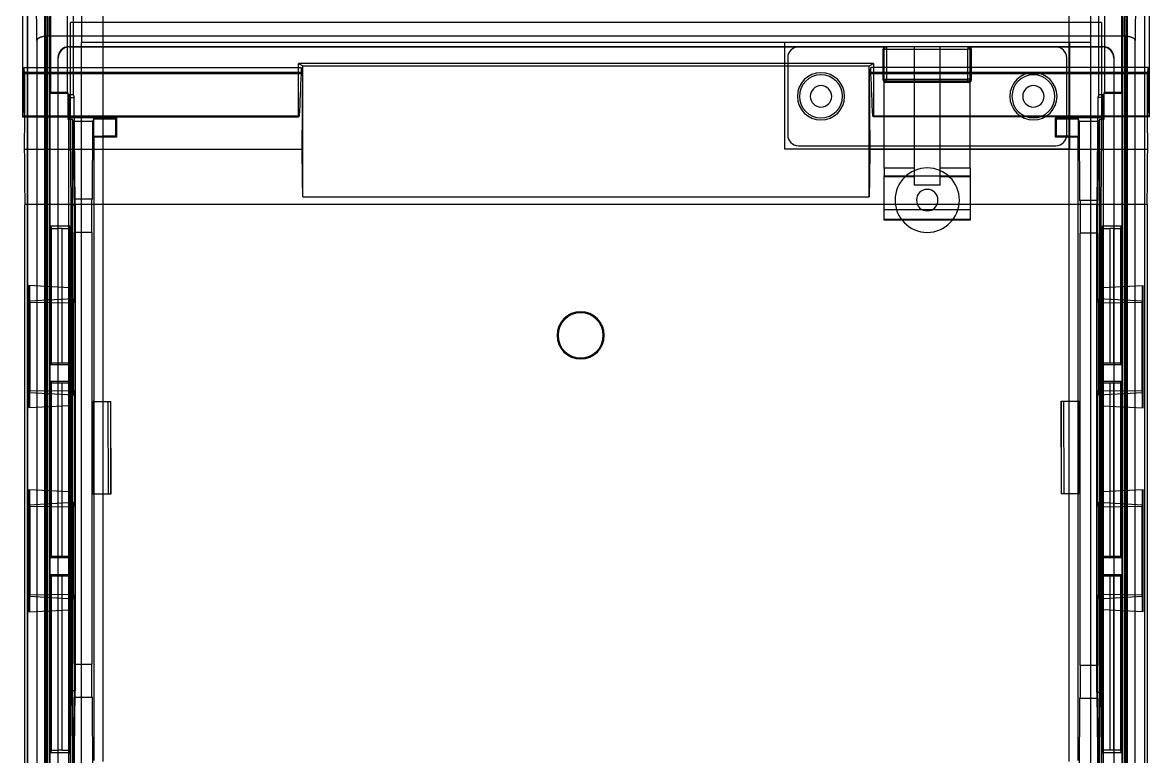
# Model space of a CAD drawing. Header units: millimetres. Extents: x -222.2 to -169.7, y -144 to -51.8.
# Drawn here: x -222.2 to -169.7, y -111.2 to -77 of the extents above; entities that cross this region are included whole.
import ezdxf

# ---------------------------------------------------------------- set-up
doc = ezdxf.new("R2010")
doc.units = ezdxf.units.MM
doc.layers.add('MAIN-1', color=7, linetype='Continuous')
doc.layers.add('MAIN-2', color=7, linetype='Continuous')

msp = doc.modelspace()

# ---------------------------------------------------------------- linework, layer by layer
at = {"layer": 'MAIN-1'}
for p, q in [((-222.167, -52.322), (-222.167, -81.396)), ((-169.652, -81.395), (-169.652, -52.322)), ((-209.309, -81.396), (-209.309, -78.918)), ((-182.51, -78.918), (-209.309, -78.918)), ((-209.309, -78.918), (-209.109, -79.018)), ((-209.176, -79.131), (-209.187, -79.098)), ((-209.187, -79.098), (-209.187, -79.139)), ((-209.187, -79.139), (-209.187, -79.18)), ((-209.187, -79.18), (-209.187, -79.22)), ((-209.187, -79.22), (-209.187, -79.261)), ((-209.187, -79.261), (-209.187, -79.301)), ((-209.166, -79.165), (-209.176, -79.131)), ((-209.155, -79.199), (-209.166, -79.165)), ((-209.144, -79.232), (-209.155, -79.199)), ((-209.133, -79.266), (-209.144, -79.232)), ((-209.122, -79.3), (-209.133, -79.266)), ((-209.109, -85.125), (-209.109, -79.018)), ((-209.109, -79.018), (-182.709, -79.018)), ((-182.709, -79.018), (-182.51, -78.918)), ((-182.709, -85.125), (-182.709, -79.018)), ((-182.685, -79.266), (-182.696, -79.3)), ((-182.674, -79.233), (-182.685, -79.266)), ((-182.664, -79.199), (-182.674, -79.233)), ((-182.653, -79.165), (-182.664, -79.199)), ((-182.642, -79.132), (-182.653, -79.165)), ((-182.631, -79.098), (-182.642, -79.132)), ((-182.631, -79.136), (-182.631, -79.098)), ((-182.631, -79.175), (-182.631, -79.136)), ((-182.631, -79.216), (-182.631, -79.175)), ((-182.631, -79.258), (-182.631, -79.216)), ((-182.631, -79.299), (-182.631, -79.258)), ((-182.51, -78.918), (-182.51, -81.396)), ((-209.187, -79.301), (-209.187, -79.341)), ((-209.111, -79.334), (-209.187, -79.334)), ((-209.187, -79.341), (-209.187, -79.382)), ((-209.141, -82.911), (-209.111, -79.334)), ((-209.111, -79.334), (-209.122, -79.3)), ((-182.696, -79.3), (-182.707, -79.334)), ((-182.707, -79.334), (-182.677, -82.911)), ((-182.631, -79.334), (-182.707, -79.334)), ((-182.631, -79.341), (-182.631, -79.299)), ((-182.631, -79.382), (-182.631, -79.341)), ((-222.167, -81.396), (-209.309, -81.396)), ((-222.077, -81.396), (-222.084, -82.911)), ((-209.293, -81.396), (-209.309, -81.396)), ((-209.271, -81.36), (-209.293, -81.396)), ((-182.525, -81.396), (-182.547, -81.36)), ((-182.51, -81.396), (-182.525, -81.396)), ((-169.652, -81.396), (-182.51, -81.396)), ((-169.735, -82.911), (-169.742, -81.395)), ((-222.084, -82.911), (-222.081, -83.28)), ((-222.084, -82.911), (-209.141, -82.911)), ((-182.677, -82.911), (-169.735, -82.911)), ((-169.738, -83.28), (-169.735, -82.911)), ((-222.081, -83.28), (-222.078, -83.648)), ((-169.741, -83.648), (-169.738, -83.28)), ((-222.078, -83.648), (-222.076, -84.016)), ((-222.076, -84.016), (-222.073, -84.385)), ((-169.746, -84.384), (-169.743, -84.016)), ((-169.743, -84.016), (-169.741, -83.648)), ((-222.073, -84.385), (-222.07, -84.753)), ((-169.748, -84.753), (-169.746, -84.384)), ((-222.07, -84.753), (-222.068, -85.121)), ((-169.751, -85.121), (-169.748, -84.753)), ((-222.068, -85.121), (-222.065, -85.489)), ((-169.754, -85.489), (-222.065, -85.489)), ((-222.065, -114.516), (-222.065, -85.491)), ((-209.109, -85.125), (-182.709, -85.125)), ((-169.754, -85.489), (-169.751, -85.121)), ((-169.754, -85.489), (-169.754, -114.516)), ((-220.865, -86.488), (-220.865, -92.93)), ((-219.965, -86.488), (-220.865, -86.488)), ((-220.865, -86.488), (-220.814, -86.59)), ((-220.814, -92.879), (-220.814, -86.59)), ((-220.316, -86.6), (-220.515, -86.6)), ((-220.515, -86.6), (-220.515, -92.874)), ((-220.316, -92.874), (-220.316, -86.6)), ((-219.965, -86.488), (-220.016, -86.59)), ((-220.016, -86.59), (-220.016, -92.879)), ((-219.965, -92.93), (-219.965, -86.488)), ((-171.855, -86.488), (-171.855, -92.93)), ((-170.955, -86.488), (-171.855, -86.488)), ((-171.804, -86.59), (-171.855, -86.488)), ((-171.804, -92.879), (-171.804, -86.59)), ((-171.306, -86.6), (-171.504, -86.6)), ((-171.504, -86.6), (-171.504, -92.874)), ((-171.306, -92.874), (-171.306, -86.6)), ((-171.006, -86.59), (-170.955, -86.488)), ((-171.006, -86.59), (-171.006, -92.879)), ((-170.955, -92.93), (-170.955, -86.488)), ((-220.814, -92.879), (-220.865, -92.93)), ((-220.865, -92.93), (-219.965, -92.93)), ((-220.316, -92.874), (-220.515, -92.874)), ((-219.965, -92.93), (-220.016, -92.879)), ((-171.804, -92.879), (-171.855, -92.93)), ((-171.855, -92.93), (-170.955, -92.93)), ((-171.306, -92.874), (-171.504, -92.874)), ((-170.955, -92.93), (-171.006, -92.879)), ((-220.865, -93.73), (-220.865, -101.93)), ((-219.965, -93.73), (-220.865, -93.73)), ((-220.865, -93.73), (-220.814, -93.781)), ((-220.814, -101.879), (-220.814, -93.781)), ((-220.515, -93.786), (-220.316, -93.786)), ((-220.515, -93.786), (-220.515, -101.874)), ((-220.316, -101.874), (-220.316, -93.786)), ((-220.016, -93.781), (-219.965, -93.73)), ((-220.016, -93.781), (-220.016, -101.879)), ((-219.965, -101.93), (-219.965, -93.73)), ((-171.855, -93.73), (-171.855, -101.93)), ((-170.955, -93.73), (-171.855, -93.73)), ((-171.804, -93.781), (-171.855, -93.73)), ((-171.804, -101.879), (-171.804, -93.781)), ((-171.504, -93.786), (-171.306, -93.786)), ((-171.504, -93.786), (-171.504, -101.874)), ((-171.306, -101.874), (-171.306, -93.786)), ((-170.955, -93.73), (-171.006, -93.781)), ((-171.006, -93.781), (-171.006, -101.879)), ((-170.955, -101.93), (-170.955, -93.73)), ((-220.814, -101.879), (-220.865, -101.93)), ((-220.316, -101.874), (-220.515, -101.874)), ((-219.965, -101.93), (-220.016, -101.879)), ((-171.855, -101.93), (-171.804, -101.879)), ((-171.306, -101.874), (-171.504, -101.874)), ((-171.006, -101.879), (-170.955, -101.93)), ((-220.865, -101.93), (-219.965, -101.93)), ((-171.855, -101.93), (-170.955, -101.93)), ((-220.865, -102.73), (-220.865, -111.016)), ((-219.965, -102.73), (-220.865, -102.73)), ((-220.865, -102.73), (-220.814, -102.781)), ((-220.814, -110.914), (-220.814, -102.781)), ((-220.515, -102.786), (-220.316, -102.786)), ((-220.515, -102.786), (-220.515, -110.904)), ((-220.316, -110.904), (-220.316, -102.786)), ((-220.016, -102.781), (-219.965, -102.73)), ((-220.016, -102.781), (-220.016, -110.914)), ((-219.965, -111.016), (-219.965, -102.73)), ((-170.955, -102.73), (-171.855, -102.73)), ((-171.855, -102.73), (-171.855, -111.016)), ((-171.804, -102.781), (-171.855, -102.73)), ((-171.804, -110.914), (-171.804, -102.781)), ((-171.504, -102.786), (-171.306, -102.786)), ((-171.504, -102.786), (-171.504, -110.904)), ((-171.306, -110.904), (-171.306, -102.786)), ((-170.955, -102.73), (-171.006, -102.781)), ((-171.006, -102.781), (-171.006, -110.914)), ((-170.955, -111.016), (-170.955, -102.73)), ((-220.814, -110.914), (-220.865, -111.016)), ((-220.865, -111.016), (-219.965, -111.016)), ((-220.814, -110.914), (-220.813, -110.913)), ((-220.813, -110.913), (-220.811, -110.913)), ((-220.811, -110.913), (-220.807, -110.912)), ((-220.807, -110.912), (-220.802, -110.911)), ((-220.802, -110.911), (-220.795, -110.911)), ((-220.795, -110.911), (-220.788, -110.91)), ((-220.788, -110.91), (-220.779, -110.909)), ((-220.779, -110.909), (-220.769, -110.909)), ((-220.769, -110.909), (-220.758, -110.908)), ((-220.758, -110.908), (-220.745, -110.908)), ((-220.745, -110.908), (-220.732, -110.907)), ((-220.732, -110.907), (-220.718, -110.907)), ((-220.718, -110.907), (-220.702, -110.906)), ((-220.702, -110.906), (-220.686, -110.906)), ((-220.686, -110.906), (-220.669, -110.905)), ((-220.669, -110.905), (-220.652, -110.905)), ((-220.652, -110.905), (-220.634, -110.905)), ((-220.634, -110.905), (-220.615, -110.904)), ((-220.615, -110.904), (-220.596, -110.904)), ((-220.596, -110.904), (-220.576, -110.904)), ((-220.576, -110.904), (-220.556, -110.904)), ((-220.556, -110.904), (-220.536, -110.904)), ((-220.536, -110.904), (-220.515, -110.904)), ((-220.316, -110.904), (-220.515, -110.904)), ((-220.316, -110.904), (-220.295, -110.904)), ((-220.295, -110.904), (-220.274, -110.904)), ((-220.274, -110.904), (-220.254, -110.904)), ((-220.254, -110.904), (-220.234, -110.904)), ((-220.234, -110.904), (-220.215, -110.904)), ((-220.215, -110.904), (-220.197, -110.905)), ((-220.197, -110.905), (-220.179, -110.905)), ((-220.179, -110.905), (-220.161, -110.905)), ((-220.161, -110.905), (-220.144, -110.906)), ((-220.144, -110.906), (-220.128, -110.906)), ((-220.128, -110.906), (-220.113, -110.907)), ((-220.113, -110.907), (-220.099, -110.907)), ((-220.099, -110.907), (-220.085, -110.908)), ((-220.085, -110.908), (-220.073, -110.908)), ((-220.073, -110.908), (-220.062, -110.909)), ((-220.062, -110.909), (-220.052, -110.909)), ((-220.052, -110.909), (-220.043, -110.91)), ((-220.043, -110.91), (-220.035, -110.911)), ((-220.035, -110.911), (-220.028, -110.911)), ((-220.028, -110.911), (-220.023, -110.912)), ((-220.023, -110.912), (-220.019, -110.913)), ((-220.019, -110.913), (-220.017, -110.913)), ((-220.017, -110.913), (-220.016, -110.914)), ((-219.965, -111.016), (-220.016, -110.914)), ((-171.804, -110.914), (-171.855, -111.016)), ((-171.855, -111.016), (-170.955, -111.016)), ((-171.802, -110.913), (-171.804, -110.914)), ((-171.804, -110.914), (-171.804, -110.914)), ((-171.8, -110.912), (-171.802, -110.913)), ((-171.797, -110.912), (-171.8, -110.912)), ((-171.794, -110.911), (-171.797, -110.912)), ((-171.789, -110.911), (-171.794, -110.911)), ((-171.784, -110.91), (-171.789, -110.911)), ((-171.778, -110.91), (-171.784, -110.91)), ((-171.772, -110.91), (-171.778, -110.91)), ((-171.765, -110.909), (-171.772, -110.91)), ((-171.757, -110.909), (-171.765, -110.909)), ((-171.749, -110.908), (-171.757, -110.909)), ((-171.74, -110.908), (-171.749, -110.908)), ((-171.73, -110.907), (-171.74, -110.908)), ((-171.72, -110.907), (-171.73, -110.907)), ((-171.709, -110.907), (-171.72, -110.907)), ((-171.698, -110.906), (-171.709, -110.907)), ((-171.686, -110.906), (-171.698, -110.906)), ((-171.674, -110.906), (-171.686, -110.906)), ((-171.661, -110.905), (-171.674, -110.906)), ((-171.648, -110.905), (-171.661, -110.905)), ((-171.635, -110.905), (-171.648, -110.905)), ((-171.621, -110.905), (-171.635, -110.905)), ((-171.607, -110.904), (-171.621, -110.905)), ((-171.593, -110.904), (-171.607, -110.904)), ((-171.579, -110.904), (-171.593, -110.904)), ((-171.565, -110.904), (-171.579, -110.904)), ((-171.55, -110.904), (-171.565, -110.904)), ((-171.535, -110.904), (-171.55, -110.904)), ((-171.52, -110.904), (-171.535, -110.904)), ((-171.504, -110.904), (-171.52, -110.904)), ((-171.306, -110.904), (-171.504, -110.904)), ((-171.29, -110.904), (-171.306, -110.904)), ((-171.275, -110.904), (-171.29, -110.904)), ((-171.26, -110.904), (-171.275, -110.904)), ((-171.245, -110.904), (-171.26, -110.904)), ((-171.231, -110.904), (-171.245, -110.904)), ((-171.216, -110.904), (-171.231, -110.904)), ((-171.202, -110.904), (-171.216, -110.904)), ((-171.189, -110.905), (-171.202, -110.904)), ((-171.175, -110.905), (-171.189, -110.905)), ((-171.162, -110.905), (-171.175, -110.905)), ((-171.149, -110.905), (-171.162, -110.905)), ((-171.136, -110.906), (-171.149, -110.905)), ((-171.124, -110.906), (-171.136, -110.906)), ((-171.112, -110.906), (-171.124, -110.906)), ((-171.101, -110.907), (-171.112, -110.906)), ((-171.09, -110.907), (-171.101, -110.907)), ((-171.08, -110.907), (-171.09, -110.907)), ((-171.07, -110.908), (-171.08, -110.907)), ((-171.061, -110.908), (-171.07, -110.908)), ((-171.053, -110.909), (-171.061, -110.908)), ((-171.045, -110.909), (-171.053, -110.909)), ((-171.038, -110.91), (-171.045, -110.909)), ((-171.031, -110.91), (-171.038, -110.91)), ((-171.026, -110.91), (-171.031, -110.91)), ((-171.021, -110.911), (-171.026, -110.91)), ((-171.016, -110.911), (-171.021, -110.911)), ((-171.013, -110.912), (-171.016, -110.911)), ((-171.01, -110.912), (-171.013, -110.912)), ((-171.008, -110.913), (-171.01, -110.912)), ((-171.006, -110.914), (-171.008, -110.913)), ((-170.955, -111.016), (-171.006, -110.914)), ((-171.006, -110.914), (-171.006, -110.914))]:
    msp.add_line(p, q, dxfattribs=at)
for centre, major_axis, ratio, start_param, end_param in [((-55.384, -2465.947), (0, -3782.644), 0.052408, -2.253541, -2.252867), ((-336.434, -2465.947), (0, -3782.644), 0.052408, 2.252867, 2.253541), ((-613.658, -2191.365), (0, -8001.434), 0.052408, 1.837168, 1.837455), ((221.839, -2191.365), (0, -8001.434), 0.052408, -1.837455, -1.837168), ((-220.515, -86.59), (0.3, 0), 0.034911, -3.124137, -1.570796), ((-220.316, -86.59), (-0.3, 0), 0.034911, 1.570796, 3.124139), ((-171.504, -86.59), (0.3, 0), 0.034911, -3.124139, -1.570796), ((-171.306, -86.59), (-0.3, 0), 0.034911, 1.570796, 3.124137), ((-220.515, -92.879), (-0.3, 0), 0.017465, -1.570796, -0.017454), ((-220.316, -92.879), (0.3, 0), 0.017465, 0.017453, 1.570802), ((-171.504, -92.879), (-0.3, 0), 0.017465, -1.570796, -0.017453), ((-171.306, -92.879), (0.3, 0), 0.017465, 0.017454, 1.570802), ((-220.515, -93.781), (-0.3, 0), 0.017445, 0.017453, 1.570791), ((-220.316, -93.781), (0.3, 0), 0.017445, -1.570796, -0.017453), ((-171.504, -93.781), (0.3, 0), 0.017445, -3.124139, -1.570801), ((-171.306, -93.781), (-0.3, 0), 0.017445, 1.570796, 3.124139), ((-220.515, -101.879), (-0.3, 0), 0.017465, -1.570796, -0.017453), ((-220.316, -101.879), (0.3, 0), 0.017465, 0.017453, 1.570802), ((-171.504, -101.879), (0.3, 0), 0.017465, 1.570796, 3.124139), ((-171.306, -101.879), (-0.3, 0), 0.017465, -3.124139, -1.570791), ((-220.515, -102.781), (-0.3, 0), 0.017445, 0.017453, 1.570791), ((-220.316, -102.781), (0.3, 0), 0.017445, -1.570796, -0.017453), ((-171.504, -102.781), (0.3, 0), 0.017445, -3.124139, -1.570802), ((-171.306, -102.781), (-0.3, 0), 0.017445, 1.570796, 3.124139)]:
    msp.add_ellipse(centre, major_axis=major_axis, ratio=ratio, start_param=start_param, end_param=end_param, dxfattribs=at)
at = {"layer": 'MAIN-2'}
for p, q in [((-221.947, -52.542), (-221.947, -141.118)), ((-221.931, -52.55), (-221.931, -141.109)), ((-169.888, -52.551), (-169.888, -141.11)), ((-169.872, -141.118), (-169.872, -52.542)), ((-221.134, -128.059), (-221.134, -53.505)), ((-221.076, -53.563), (-221.076, -127.839)), ((-220.926, -53.563), (-220.926, -140.097)), ((-170.893, -140.097), (-170.893, -53.563)), ((-170.743, -140.097), (-170.743, -53.563)), ((-170.685, -53.505), (-170.685, -140.155)), ((-220.861, -53.628), (-220.861, -80.246)), ((-220.082, -53.908), (-220.082, -80.246)), ((-171.737, -80.246), (-171.737, -53.908)), ((-170.958, -53.628), (-170.958, -80.246)), ((-219.811, -54.208), (-219.811, -80.356)), ((-172.008, -80.356), (-172.008, -54.208)), ((-218.409, -81.495), (-218.409, -60.059)), ((-173.409, -60.059), (-173.409, -81.495)), ((-221.502, -77.846), (-221.526, -75.032)), ((-221.026, -74.685), (-221.001, -77.644)), ((-170.818, -77.644), (-170.793, -74.685)), ((-170.293, -75.032), (-170.317, -77.846)), ((-219.427, -76.628), (-219.416, -77.932)), ((-172.392, -76.628), (-172.403, -77.932)), ((-219.93, -81.448), (-219.93, -77.007)), ((-171.889, -77.007), (-219.93, -77.007)), ((-171.889, -77.006), (-171.889, -81.448)), ((-221.385, -77.718), (-221.399, -77.725)), ((-221.371, -77.711), (-221.385, -77.718)), ((-221.355, -77.705), (-221.371, -77.711)), ((-221.34, -77.698), (-221.355, -77.705)), ((-221.323, -77.693), (-221.34, -77.698)), ((-221.306, -77.687), (-221.323, -77.693)), ((-221.288, -77.682), (-221.306, -77.687)), ((-221.27, -77.677), (-221.288, -77.682)), ((-221.252, -77.672), (-221.27, -77.677)), ((-221.232, -77.668), (-221.252, -77.672)), ((-221.213, -77.664), (-221.232, -77.668)), ((-221.193, -77.66), (-221.213, -77.664)), ((-221.173, -77.657), (-221.193, -77.66)), ((-221.152, -77.654), (-221.173, -77.657)), ((-221.131, -77.652), (-221.152, -77.654)), ((-221.11, -77.649), (-221.131, -77.652)), ((-221.088, -77.648), (-221.11, -77.649)), ((-221.067, -77.646), (-221.088, -77.648)), ((-221.045, -77.645), (-221.067, -77.646)), ((-221.023, -77.645), (-221.045, -77.645)), ((-221.001, -77.644), (-221.023, -77.645)), ((-221.001, -116.016), (-221.001, -77.644)), ((-170.818, -77.644), (-221.001, -77.644)), ((-170.786, -77.645), (-170.818, -77.644)), ((-170.817, -77.644), (-170.817, -116.016)), ((-170.754, -77.646), (-170.786, -77.645)), ((-170.722, -77.648), (-170.754, -77.646)), ((-170.69, -77.651), (-170.722, -77.648)), ((-170.659, -77.655), (-170.69, -77.651)), ((-170.627, -77.66), (-170.659, -77.655)), ((-170.597, -77.666), (-170.627, -77.66)), ((-170.567, -77.672), (-170.597, -77.666)), ((-170.538, -77.68), (-170.567, -77.672)), ((-170.51, -77.688), (-170.538, -77.68)), ((-170.484, -77.697), (-170.51, -77.688)), ((-170.459, -77.706), (-170.484, -77.697)), ((-170.436, -77.717), (-170.459, -77.706)), ((-170.414, -77.728), (-170.436, -77.717)), ((-221.501, -77.837), (-221.502, -77.846)), ((-221.502, -77.846), (-221.502, -115.814)), ((-221.5, -77.827), (-221.501, -77.837)), ((-221.497, -77.818), (-221.5, -77.827)), ((-221.492, -77.808), (-221.497, -77.818)), ((-221.487, -77.799), (-221.492, -77.808)), ((-221.481, -77.79), (-221.487, -77.799)), ((-221.474, -77.781), (-221.481, -77.79)), ((-221.466, -77.772), (-221.474, -77.781)), ((-221.457, -77.764), (-221.466, -77.772)), ((-221.447, -77.756), (-221.457, -77.764)), ((-221.436, -77.748), (-221.447, -77.756)), ((-221.425, -77.74), (-221.436, -77.748)), ((-221.412, -77.732), (-221.425, -77.74)), ((-221.399, -77.725), (-221.412, -77.732)), ((-220.002, -78.122), (-171.818, -78.122)), ((-220.002, -78.144), (-220.002, -78.122)), ((-220.002, -78.144), (-181.959, -78.144)), ((-219.416, -115.728), (-219.416, -77.932)), ((-186.659, -77.932), (-219.416, -77.932)), ((-173.359, -77.932), (-186.659, -77.932)), ((-186.659, -77.932), (-186.659, -82.894)), ((-186.659, -77.932), (-186.659, -77.932)), ((-186.009, -78.144), (-186.009, -78.144)), ((-182.009, -78.144), (-186.009, -78.144)), ((-182.059, -78.244), (-182.059, -78.244)), ((-182.059, -79.694), (-182.059, -78.244)), ((-182.009, -78.144), (-182.009, -78.144)), ((-180.609, -78.144), (-182.009, -78.144)), ((-182.009, -83.798), (-182.009, -78.144)), ((-182.009, -78.244), (-182.009, -78.244)), ((-182.009, -78.244), (-181.909, -78.244)), ((-181.959, -78.144), (-181.959, -78.144)), ((-178.109, -78.144), (-181.909, -78.144)), ((-181.909, -78.144), (-181.909, -78.144)), ((-181.909, -78.144), (-181.909, -78.244)), ((-181.909, -78.244), (-181.909, -79.644)), ((-181.909, -78.244), (-178.109, -78.244)), ((-179.409, -78.144), (-180.609, -78.144)), ((-180.609, -78.144), (-180.609, -84.154)), ((-178.009, -78.144), (-179.409, -78.144)), ((-179.409, -84.154), (-179.409, -78.144)), ((-178.109, -78.144), (-178.109, -78.144)), ((-178.109, -78.144), (-178.109, -78.244)), ((-178.009, -78.244), (-178.109, -78.244)), ((-178.109, -79.644), (-178.109, -78.244)), ((-178.059, -78.144), (-171.818, -78.144)), ((-178.059, -78.144), (-178.059, -78.144)), ((-174.009, -78.144), (-178.009, -78.144)), ((-178.009, -78.144), (-178.009, -78.144)), ((-178.009, -83.798), (-178.009, -78.144)), ((-178.009, -78.244), (-178.009, -78.244)), ((-177.959, -78.244), (-177.959, -79.694)), ((-177.959, -78.244), (-177.959, -78.244)), ((-174.009, -78.144), (-174.009, -78.144)), ((-172.403, -77.932), (-173.359, -77.932)), ((-173.359, -82.894), (-173.359, -77.932)), ((-173.359, -77.932), (-173.359, -77.932)), ((-172.403, -77.932), (-172.403, -115.728)), ((-171.818, -78.122), (-171.818, -78.144)), ((-170.395, -77.74), (-170.414, -77.728)), ((-170.377, -77.752), (-170.395, -77.74)), ((-170.361, -77.764), (-170.377, -77.752)), ((-170.348, -77.777), (-170.361, -77.764)), ((-170.337, -77.791), (-170.348, -77.777)), ((-170.328, -77.804), (-170.337, -77.791)), ((-170.322, -77.818), (-170.328, -77.804)), ((-170.318, -77.832), (-170.322, -77.818)), ((-170.317, -77.846), (-170.318, -77.832)), ((-170.317, -115.814), (-170.317, -77.846)), ((-220.524, -78.644), (-220.524, -115.016)), ((-220.524, -78.644), (-220.502, -78.644)), ((-220.502, -115.016), (-220.502, -78.644)), ((-186.509, -78.644), (-186.509, -78.644)), ((-186.509, -78.644), (-186.509, -82.244)), ((-173.509, -82.244), (-173.509, -78.644)), ((-173.509, -78.644), (-173.509, -78.644)), ((-171.318, -78.644), (-171.318, -115.016)), ((-171.318, -78.644), (-171.296, -78.644)), ((-171.296, -115.016), (-171.296, -78.644)), ((-222.101, -79.132), (-222.107, -79.098)), ((-222.107, -79.098), (-222.107, -79.138)), ((-222.107, -79.098), (-209.187, -79.098)), ((-222.107, -79.138), (-222.107, -79.178)), ((-222.107, -79.178), (-222.107, -79.218)), ((-222.107, -79.218), (-222.107, -79.259)), ((-222.107, -79.259), (-222.107, -79.299)), ((-222.096, -79.166), (-222.101, -79.132)), ((-222.09, -79.199), (-222.096, -79.166)), ((-222.085, -79.233), (-222.09, -79.199)), ((-222.08, -79.266), (-222.085, -79.233)), ((-222.074, -79.3), (-222.08, -79.266)), ((-169.712, -79.098), (-182.631, -79.098)), ((-169.739, -79.266), (-169.745, -79.3)), ((-169.734, -79.233), (-169.739, -79.266)), ((-169.729, -79.199), (-169.734, -79.233)), ((-169.723, -79.166), (-169.729, -79.199)), ((-169.718, -79.132), (-169.723, -79.166)), ((-169.712, -79.098), (-169.718, -79.132)), ((-169.712, -79.138), (-169.712, -79.098)), ((-169.712, -79.178), (-169.712, -79.138)), ((-169.712, -79.218), (-169.712, -79.178)), ((-169.712, -79.259), (-169.712, -79.218)), ((-169.712, -79.299), (-169.712, -79.259)), ((-222.113, -79.666), (-222.119, -79.951)), ((-222.107, -79.382), (-222.113, -79.666)), ((-222.107, -79.299), (-222.107, -79.34)), ((-222.107, -79.34), (-222.107, -79.381)), ((-222.107, -79.381), (-209.187, -79.381)), ((-222.069, -79.334), (-222.077, -81.396)), ((-222.069, -79.334), (-222.074, -79.3)), ((-209.187, -79.334), (-222.069, -79.334)), ((-169.75, -79.334), (-182.631, -79.334)), ((-182.631, -79.381), (-169.712, -79.381)), ((-182.059, -79.694), (-182.059, -79.694)), ((-182.009, -79.644), (-182.009, -79.644)), ((-182.009, -79.644), (-181.909, -79.644)), ((-182.009, -79.744), (-182.009, -79.744)), ((-180.609, -79.744), (-182.009, -79.744)), ((-178.059, -79.794), (-181.959, -79.794)), ((-181.959, -79.794), (-181.959, -79.794)), ((-181.909, -79.644), (-178.109, -79.644)), ((-181.909, -79.744), (-181.909, -79.644)), ((-181.909, -79.744), (-181.909, -79.744)), ((-179.409, -79.744), (-180.609, -79.744)), ((-180.609, -79.744), (-180.609, -79.744)), ((-180.609, -79.744), (-180.609, -84.59)), ((-179.409, -84.59), (-179.409, -79.744)), ((-178.009, -79.744), (-179.409, -79.744)), ((-179.409, -79.744), (-179.409, -79.744)), ((-178.109, -79.744), (-178.109, -79.644)), ((-178.009, -79.644), (-178.109, -79.644)), ((-178.109, -79.744), (-178.109, -79.744)), ((-178.059, -79.794), (-178.059, -79.794)), ((-178.009, -79.644), (-178.009, -79.644)), ((-178.009, -79.744), (-178.009, -79.744)), ((-177.959, -79.694), (-177.959, -79.694)), ((-169.745, -79.3), (-169.75, -79.334)), ((-169.742, -81.395), (-169.75, -79.334)), ((-169.712, -79.34), (-169.712, -79.299)), ((-169.712, -79.381), (-169.712, -79.34)), ((-169.706, -79.664), (-169.712, -79.381)), ((-169.7, -79.948), (-169.706, -79.664)), ((-222.125, -80.234), (-222.131, -80.517)), ((-222.119, -79.951), (-222.125, -80.234)), ((-220.861, -80.246), (-220.898, -80.295)), ((-220.898, -80.295), (-220.898, -113.426)), ((-220.898, -80.295), (-220.045, -80.295)), ((-220.861, -80.246), (-220.082, -80.246)), ((-220.045, -80.295), (-220.08, -80.246)), ((-220.045, -81.525), (-220.045, -80.295)), ((-171.739, -80.246), (-171.774, -80.295)), ((-171.774, -80.295), (-171.774, -81.525)), ((-171.774, -80.295), (-170.921, -80.295)), ((-171.737, -80.246), (-170.958, -80.246)), ((-170.921, -80.295), (-170.958, -80.246)), ((-170.921, -113.424), (-170.921, -80.295)), ((-169.694, -80.231), (-169.7, -79.948)), ((-169.688, -80.514), (-169.694, -80.231)), ((-222.137, -80.799), (-222.143, -81.08)), ((-222.131, -80.517), (-222.137, -80.799)), ((-220.011, -113.269), (-220.011, -80.356)), ((-220.011, -80.356), (-219.811, -80.356)), ((-220.011, -80.356), (-219.965, -80.495)), ((-219.965, -80.495), (-219.921, -85.495)), ((-219.965, -80.495), (-219.765, -80.495)), ((-219.811, -80.356), (-219.765, -80.495)), ((-219.721, -85.495), (-219.765, -80.495)), ((-172.054, -80.495), (-172.098, -85.495)), ((-172.008, -80.356), (-172.054, -80.495)), ((-171.854, -80.495), (-172.054, -80.495)), ((-172.008, -80.356), (-171.808, -80.356)), ((-171.898, -85.495), (-171.854, -80.495)), ((-171.854, -80.495), (-171.808, -80.356)), ((-171.808, -80.356), (-171.808, -113.362)), ((-169.682, -80.797), (-169.688, -80.514)), ((-169.676, -81.08), (-169.682, -80.797)), ((-222.159, -81.396), (-222.149, -81.36)), ((-222.143, -81.08), (-222.149, -81.36)), ((-222.149, -81.36), (-209.271, -81.36)), ((-169.67, -81.366), (-182.547, -81.36)), ((-169.67, -81.363), (-169.676, -81.08)), ((-169.67, -81.361), (-169.669, -81.371)), ((-169.669, -81.371), (-169.667, -81.375)), ((-169.667, -81.375), (-169.666, -81.378)), ((-169.666, -81.378), (-169.664, -81.381)), ((-169.664, -81.381), (-169.662, -81.385)), ((-169.662, -81.385), (-169.661, -81.389)), ((-169.661, -81.389), (-169.659, -81.396)), ((-219.93, -81.448), (-220.045, -81.525)), ((-219.833, -81.525), (-220.045, -81.525)), ((-217.786, -81.448), (-219.93, -81.448)), ((-219.798, -81.615), (-219.833, -81.525)), ((-219.833, -112.194), (-219.833, -81.525)), ((-218.9, -81.615), (-219.798, -81.615)), ((-219.767, -85.232), (-219.798, -81.615)), ((-218.9, -81.615), (-218.93, -85.23)), ((-218.852, -81.495), (-218.9, -81.615)), ((-218.852, -82.295), (-218.852, -81.495)), ((-218.852, -81.495), (-218.409, -81.495)), ((-218.409, -81.495), (-217.833, -81.495)), ((-218.409, -82.295), (-218.409, -81.495)), ((-217.833, -81.495), (-217.786, -81.448)), ((-217.833, -81.495), (-217.833, -82.295)), ((-217.786, -81.448), (-217.786, -82.342)), ((-171.889, -81.448), (-174.033, -81.448)), ((-174.033, -82.342), (-174.033, -81.448)), ((-174.033, -81.448), (-173.985, -81.495)), ((-173.985, -81.495), (-173.409, -81.495)), ((-173.985, -82.295), (-173.985, -81.495)), ((-173.409, -81.495), (-173.409, -82.295)), ((-173.409, -81.495), (-172.967, -81.495)), ((-172.967, -81.495), (-172.967, -82.295)), ((-172.919, -81.613), (-172.967, -81.495)), ((-172.021, -81.613), (-172.919, -81.613)), ((-172.889, -85.29), (-172.919, -81.613)), ((-172.021, -81.613), (-172.052, -85.289)), ((-171.985, -81.525), (-172.021, -81.613)), ((-171.774, -81.525), (-171.985, -81.525)), ((-171.985, -81.525), (-171.985, -112.194)), ((-171.774, -81.525), (-171.889, -81.448)), ((-218.833, -82.342), (-218.852, -82.295)), ((-218.852, -82.295), (-218.409, -82.295)), ((-218.833, -111.377), (-218.833, -82.342)), ((-217.786, -82.342), (-218.833, -82.342)), ((-217.833, -82.295), (-218.409, -82.295)), ((-218.409, -111.424), (-218.409, -82.295)), ((-217.786, -82.342), (-217.833, -82.295)), ((-186.509, -82.244), (-186.509, -82.244)), ((-174.033, -82.342), (-173.985, -82.295)), ((-172.985, -82.342), (-174.033, -82.342)), ((-173.409, -82.295), (-173.985, -82.295)), ((-173.509, -82.244), (-173.509, -82.244)), ((-173.409, -82.295), (-172.967, -82.295)), ((-173.409, -82.295), (-173.409, -111.424)), ((-172.967, -82.295), (-172.985, -82.342)), ((-172.985, -82.342), (-172.985, -111.377)), ((-186.659, -82.894), (-173.359, -82.894)), ((-186.659, -82.894), (-186.659, -82.894)), ((-186.009, -82.744), (-186.009, -82.744)), ((-186.009, -82.744), (-180.609, -82.744)), ((-180.609, -82.744), (-179.409, -82.744)), ((-179.409, -82.744), (-174.009, -82.744)), ((-174.009, -82.744), (-174.009, -82.744)), ((-173.359, -82.894), (-173.359, -82.894)), ((-182.009, -83.798), (-182.009, -84.189)), ((-180.609, -83.798), (-182.009, -83.798)), ((-178.009, -83.798), (-179.409, -83.798)), ((-178.009, -83.798), (-178.009, -84.189)), ((-182.009, -84.149), (-178.009, -84.149)), ((-182.009, -86.22), (-182.009, -84.149)), ((-180.609, -84.189), (-182.009, -84.189)), ((-180.609, -84.189), (-182.009, -84.189)), ((-180.609, -84.154), (-180.609, -84.189)), ((-180.609, -84.154), (-179.409, -84.154)), ((-180.609, -84.189), (-180.609, -84.189)), ((-179.409, -84.189), (-179.409, -84.154)), ((-178.009, -84.189), (-179.409, -84.189)), ((-179.409, -84.189), (-179.409, -84.189)), ((-178.009, -84.189), (-179.409, -84.189)), ((-178.009, -84.149), (-178.009, -86.22)), ((-179.409, -84.59), (-180.609, -84.59)), ((-219.921, -85.495), (-219.921, -108.13)), ((-219.921, -85.495), (-219.721, -85.495)), ((-218.93, -85.23), (-219.767, -85.231)), ((-219.767, -85.232), (-219.767, -85.31)), ((-219.767, -85.31), (-219.766, -85.392)), ((-219.766, -85.392), (-219.766, -85.478)), ((-219.766, -85.478), (-219.765, -85.569)), ((-219.765, -85.569), (-219.765, -85.665)), ((-219.721, -85.495), (-219.721, -108.13)), ((-218.933, -85.568), (-218.932, -85.477)), ((-218.933, -85.663), (-218.933, -85.568)), ((-218.932, -85.391), (-218.931, -85.308)), ((-218.932, -85.477), (-218.932, -85.391)), ((-218.931, -85.308), (-218.93, -85.23)), ((-172.052, -85.289), (-172.889, -85.29)), ((-172.889, -85.29), (-172.888, -85.368)), ((-172.888, -85.368), (-172.887, -85.451)), ((-172.887, -85.451), (-172.887, -85.537)), ((-172.887, -85.537), (-172.886, -85.628)), ((-172.098, -108.224), (-172.098, -85.495)), ((-171.898, -85.495), (-172.098, -85.495)), ((-172.054, -85.627), (-172.053, -85.536)), ((-172.053, -85.449), (-172.052, -85.367)), ((-172.053, -85.536), (-172.053, -85.449)), ((-172.052, -85.367), (-172.052, -85.289)), ((-171.898, -108.224), (-171.898, -85.495)), ((-219.765, -85.665), (-219.764, -85.764)), ((-219.764, -85.764), (-219.764, -85.867)), ((-219.764, -85.867), (-219.763, -85.972)), ((-219.763, -85.972), (-219.763, -86.081)), ((-219.763, -86.081), (-219.763, -86.192)), ((-218.935, -86.08), (-218.934, -85.971)), ((-218.935, -86.19), (-218.935, -86.08)), ((-218.934, -85.763), (-218.933, -85.663)), ((-218.934, -85.865), (-218.934, -85.763)), ((-218.934, -85.971), (-218.934, -85.865)), ((-178.009, -85.738), (-182.009, -85.738)), ((-172.886, -85.628), (-172.886, -85.723)), ((-172.886, -85.723), (-172.885, -85.823)), ((-172.885, -85.823), (-172.885, -85.925)), ((-172.885, -85.925), (-172.885, -86.031)), ((-172.885, -86.031), (-172.884, -86.14)), ((-172.056, -86.03), (-172.055, -85.924)), ((-172.056, -86.138), (-172.056, -86.03)), ((-172.055, -85.821), (-172.054, -85.722)), ((-172.055, -85.924), (-172.055, -85.821)), ((-172.054, -85.722), (-172.054, -85.627)), ((-219.763, -86.192), (-219.763, -86.304)), ((-219.763, -86.304), (-219.762, -86.418)), ((-219.762, -86.418), (-219.762, -86.533)), ((-219.762, -86.533), (-219.762, -86.649)), ((-219.762, -86.649), (-219.762, -86.767)), ((-218.935, -86.303), (-218.935, -86.19)), ((-218.935, -86.417), (-218.935, -86.303)), ((-218.935, -86.532), (-218.935, -86.417)), ((-218.935, -86.648), (-218.935, -86.532)), ((-218.935, -86.766), (-218.935, -86.648)), ((-178.009, -86.179), (-182.009, -86.179)), ((-178.009, -86.22), (-182.009, -86.22)), ((-172.884, -86.14), (-172.884, -86.251)), ((-172.884, -86.251), (-172.884, -86.363)), ((-172.884, -86.363), (-172.884, -86.477)), ((-172.884, -86.477), (-172.884, -86.592)), ((-172.884, -86.592), (-172.884, -86.708)), ((-172.057, -86.59), (-172.056, -86.475)), ((-172.057, -86.707), (-172.057, -86.59)), ((-172.056, -86.249), (-172.056, -86.138)), ((-172.056, -86.361), (-172.056, -86.249)), ((-172.056, -86.475), (-172.056, -86.361)), ((-219.762, -86.767), (-218.935, -86.765)), ((-219.762, -90.058), (-219.762, -86.767)), ((-218.935, -86.766), (-218.935, -106.894)), ((-172.884, -86.708), (-172.884, -86.825)), ((-172.057, -86.824), (-172.884, -86.825)), ((-172.884, -106.953), (-172.884, -86.825)), ((-172.057, -86.825), (-172.057, -86.707)), ((-172.057, -86.825), (-172.057, -90.057)), ((-221.87, -89.26), (-221.87, -94.958)), ((-219.969, -89.36), (-221.87, -89.26)), ((-221.83, -94.957), (-221.83, -89.262)), ((-171.85, -89.357), (-169.949, -89.258)), ((-169.989, -89.26), (-169.989, -94.959)), ((-169.949, -94.961), (-169.949, -89.258)), ((-219.969, -89.359), (-219.93, -89.361)), ((-219.969, -94.859), (-219.969, -89.36)), ((-219.93, -89.361), (-219.93, -94.857)), ((-171.889, -89.359), (-171.85, -89.357)), ((-171.889, -94.859), (-171.889, -89.359)), ((-171.85, -89.357), (-171.85, -94.861)), ((-221.851, -89.967), (-219.789, -89.857)), ((-221.815, -90.038), (-221.851, -89.967)), ((-221.851, -89.967), (-221.851, -94.252)), ((-221.815, -90.038), (-219.833, -90.061)), ((-221.815, -94.181), (-221.815, -90.038)), ((-219.833, -90.061), (-219.762, -90.057)), ((-219.833, -94.158), (-219.833, -90.06)), ((-219.789, -89.857), (-219.762, -90.058)), ((-219.789, -89.857), (-219.789, -94.362)), ((-172.057, -90.058), (-172.03, -89.857)), ((-172.057, -90.057), (-171.986, -90.061)), ((-172.03, -94.362), (-172.03, -89.857)), ((-172.03, -89.857), (-169.968, -89.967)), ((-171.986, -90.061), (-170.004, -90.038)), ((-171.985, -90.061), (-171.985, -94.159)), ((-169.968, -89.967), (-170.004, -90.038)), ((-170.004, -90.038), (-170.004, -94.181)), ((-169.968, -89.967), (-169.968, -94.252)), ((-221.851, -94.252), (-221.815, -94.181)), ((-219.789, -94.362), (-221.851, -94.252)), ((-219.833, -94.158), (-221.815, -94.181)), ((-219.762, -94.162), (-219.833, -94.158)), ((-219.762, -94.161), (-219.789, -94.362)), ((-219.762, -94.162), (-219.762, -99.558)), ((-171.986, -94.158), (-172.057, -94.162)), ((-172.057, -99.557), (-172.057, -94.16)), ((-172.03, -94.362), (-172.057, -94.161)), ((-169.968, -94.252), (-172.03, -94.362)), ((-170.004, -94.181), (-171.985, -94.158)), ((-170.004, -94.181), (-169.968, -94.252)), ((-219.969, -94.859), (-221.87, -94.959)), ((-219.93, -94.857), (-219.969, -94.859)), ((-218.864, -94.668), (-218.882, -94.668)), ((-218.882, -94.668), (-218.882, -98.98)), ((-218.864, -94.668), (-218.864, -98.98)), ((-218.864, -94.668), (-218.058, -94.668)), ((-218.191, -94.668), (-218.179, -98.98)), ((-218.065, -94.668), (-218.053, -98.98)), ((-218.046, -98.98), (-218.058, -94.668)), ((-173.773, -94.646), (-172.955, -94.646)), ((-173.773, -94.646), (-173.761, -98.958)), ((-173.754, -98.958), (-173.766, -94.646)), ((-173.628, -98.958), (-173.64, -94.646)), ((-172.955, -98.958), (-172.955, -94.646)), ((-172.937, -94.646), (-172.955, -94.646)), ((-172.937, -98.958), (-172.937, -94.646)), ((-171.85, -94.861), (-171.889, -94.859)), ((-171.85, -94.861), (-169.949, -94.961)), ((-221.87, -98.76), (-221.87, -104.458)), ((-221.87, -98.76), (-219.969, -98.859)), ((-221.83, -104.457), (-221.83, -98.761)), ((-219.969, -98.859), (-219.93, -98.861)), ((-219.969, -104.359), (-219.969, -98.86)), ((-219.93, -98.861), (-219.93, -104.358)), ((-218.882, -98.98), (-218.864, -98.98)), ((-218.046, -98.98), (-218.864, -98.98)), ((-172.955, -98.958), (-173.761, -98.958)), ((-172.955, -98.958), (-172.937, -98.958)), ((-171.889, -98.859), (-171.85, -98.857)), ((-171.889, -104.359), (-171.889, -98.859)), ((-171.85, -98.857), (-169.949, -98.758)), ((-171.85, -98.857), (-171.85, -104.361)), ((-169.989, -98.76), (-169.989, -104.46)), ((-169.949, -104.461), (-169.949, -98.758)), ((-221.851, -99.467), (-219.789, -99.357)), ((-221.815, -99.538), (-221.851, -99.467)), ((-221.851, -99.467), (-221.851, -103.752)), ((-221.815, -99.538), (-219.833, -99.561)), ((-221.815, -103.681), (-221.815, -99.538)), ((-219.833, -99.561), (-219.762, -99.557)), ((-219.833, -103.658), (-219.833, -99.56)), ((-219.789, -99.357), (-219.762, -99.558)), ((-219.789, -99.357), (-219.789, -103.862)), ((-172.057, -99.558), (-172.03, -99.357)), ((-172.057, -99.557), (-171.986, -99.561)), ((-172.03, -103.862), (-172.03, -99.357)), ((-172.03, -99.357), (-169.968, -99.467)), ((-171.986, -99.561), (-170.004, -99.538)), ((-171.985, -99.561), (-171.985, -103.659)), ((-169.968, -99.467), (-170.004, -99.538)), ((-170.004, -99.538), (-170.004, -103.681)), ((-169.968, -99.467), (-169.968, -103.752)), ((-221.851, -103.752), (-221.815, -103.681)), ((-219.789, -103.862), (-221.851, -103.752)), ((-219.833, -103.658), (-221.815, -103.681)), ((-219.762, -103.662), (-219.833, -103.658)), ((-219.762, -103.661), (-219.789, -103.862)), ((-219.762, -106.894), (-219.762, -103.662)), ((-171.986, -103.658), (-172.057, -103.662)), ((-172.057, -103.66), (-172.057, -106.952)), ((-172.03, -103.862), (-172.057, -103.661)), ((-169.968, -103.752), (-172.03, -103.862)), ((-170.004, -103.681), (-171.985, -103.658)), ((-170.004, -103.681), (-169.968, -103.752)), ((-221.87, -104.459), (-219.969, -104.359)), ((-219.93, -104.357), (-219.969, -104.359)), ((-171.85, -104.361), (-171.889, -104.359)), ((-169.949, -104.461), (-171.85, -104.361)), ((-219.762, -106.895), (-218.935, -106.893)), ((-219.762, -106.894), (-219.762, -107.012)), ((-219.762, -107.012), (-219.762, -107.129)), ((-219.762, -107.129), (-219.762, -107.244)), ((-218.935, -107.011), (-218.935, -106.894)), ((-218.935, -107.127), (-218.935, -107.011)), ((-218.935, -107.242), (-218.935, -107.127)), ((-172.057, -106.952), (-172.884, -106.954)), ((-172.884, -106.953), (-172.884, -107.071)), ((-172.884, -107.071), (-172.884, -107.187)), ((-172.057, -107.07), (-172.057, -106.952)), ((-172.057, -107.186), (-172.057, -107.07)), ((-219.762, -107.244), (-219.763, -107.357)), ((-219.763, -107.357), (-219.763, -107.47)), ((-219.763, -107.47), (-219.763, -107.581)), ((-219.763, -107.581), (-219.763, -107.689)), ((-218.935, -107.355), (-218.935, -107.242)), ((-218.935, -107.468), (-218.935, -107.355)), ((-218.935, -107.579), (-218.935, -107.468)), ((-218.934, -107.687), (-218.935, -107.579)), ((-172.884, -107.639), (-172.885, -107.748)), ((-172.884, -107.187), (-172.884, -107.302)), ((-172.884, -107.302), (-172.884, -107.416)), ((-172.884, -107.416), (-172.884, -107.528)), ((-172.884, -107.528), (-172.884, -107.639)), ((-172.056, -107.301), (-172.057, -107.186)), ((-172.056, -107.415), (-172.056, -107.301)), ((-172.056, -107.527), (-172.056, -107.415)), ((-172.056, -107.638), (-172.056, -107.527)), ((-172.056, -107.746), (-172.056, -107.638)), ((-219.921, -108.13), (-219.965, -113.13)), ((-219.921, -108.13), (-219.721, -108.13)), ((-219.765, -108.092), (-219.766, -108.183)), ((-219.764, -107.898), (-219.765, -107.997)), ((-219.765, -107.997), (-219.765, -108.092)), ((-219.765, -113.13), (-219.721, -108.13)), ((-219.763, -107.689), (-219.764, -107.795)), ((-219.764, -107.795), (-219.764, -107.898)), ((-218.934, -107.793), (-218.934, -107.687)), ((-218.934, -107.896), (-218.934, -107.793)), ((-218.933, -107.995), (-218.934, -107.896)), ((-218.933, -108.091), (-218.933, -107.995)), ((-218.932, -108.182), (-218.933, -108.091)), ((-218.932, -108.268), (-218.932, -108.182)), ((-172.886, -108.151), (-172.887, -108.242)), ((-172.885, -107.956), (-172.886, -108.055)), ((-172.886, -108.055), (-172.886, -108.151)), ((-172.885, -107.748), (-172.885, -107.854)), ((-172.885, -107.854), (-172.885, -107.956)), ((-172.055, -107.852), (-172.056, -107.746)), ((-172.055, -107.955), (-172.055, -107.852)), ((-172.054, -108.054), (-172.055, -107.955)), ((-172.054, -108.15), (-172.054, -108.054)), ((-172.053, -108.24), (-172.054, -108.15)), ((-219.798, -112.105), (-219.767, -108.43)), ((-219.766, -108.27), (-219.767, -108.352)), ((-219.767, -108.352), (-219.767, -108.43)), ((-219.767, -108.43), (-218.93, -108.429)), ((-219.766, -108.183), (-219.766, -108.27)), ((-218.931, -108.35), (-218.932, -108.268)), ((-218.93, -108.429), (-218.931, -108.35)), ((-218.93, -108.428), (-218.9, -112.105)), ((-172.919, -112.104), (-172.889, -108.488)), ((-172.888, -108.41), (-172.889, -108.488)), ((-172.889, -108.488), (-172.052, -108.487)), ((-172.887, -108.328), (-172.888, -108.41)), ((-172.887, -108.242), (-172.887, -108.328)), ((-172.098, -108.224), (-172.054, -113.224)), ((-171.898, -108.224), (-172.098, -108.224)), ((-172.053, -108.327), (-172.053, -108.24)), ((-172.052, -108.409), (-172.053, -108.327)), ((-172.052, -108.487), (-172.052, -108.409)), ((-172.052, -108.487), (-172.021, -112.104)), ((-171.854, -113.224), (-171.898, -108.224))]:
    msp.add_line(p, q, dxfattribs=at)
for centre, radius, start, end in [((-220.002, -78.644), 0.522, 90, 180), ((-220.002, -78.644), 0.5, 90, 180), ((-186.009, -78.644), 0.5, 90, 180), ((-181.959, -78.244), 0.1, 90, 180), ((-181.909, -78.244), 0.1, 90, 180), ((-178.109, -78.244), 0.1, 0, 90), ((-178.059, -78.244), 0.1, 0, 90), ((-174.009, -78.644), 0.5, 0, 90), ((-171.818, -78.644), 0.522, 0, 90), ((-171.818, -78.644), 0.5, 0, 90), ((-184.959, -80.444), 1.1, 0, 180), ((-184.959, -80.444), 1, 0, 180), ((-181.959, -79.694), 0.1, 180, 270), ((-181.909, -79.644), 0.1, 180, 270), ((-178.109, -79.644), 0.1, 270, 0), ((-178.059, -79.694), 0.1, 270, 0), ((-175.059, -80.444), 1.1, 0, 180), ((-175.059, -80.444), 1, 0, 180), ((-184.959, -80.444), 0.5, 0, 180), ((-175.059, -80.444), 0.5, 0, 180), ((-184.959, -80.444), 1.1, 180, 0), ((-184.959, -80.444), 1, 180, 0), ((-184.959, -80.444), 0.5, 180, 0), ((-175.059, -80.444), 1.1, 180, 0), ((-175.059, -80.444), 1, 180, 0), ((-175.059, -80.444), 0.5, 180, 0), ((-186.009, -82.244), 0.5, 180, 270), ((-174.009, -82.244), 0.5, 270, 0), ((-180.009, -85.28), 1.5, 0, 180), ((-180.009, -85.28), 0.5, 0, 180), ((-180.009, -85.28), 1.5, 180, 0), ((-180.009, -85.28), 0.5, 180, 0), ((-196.159, -91.58), 1.1, 90, 270), ((-196.159, -91.58), 1.053, 90, 270), ((-196.159, -91.58), 1.1, 270, 90), ((-196.159, -91.58), 1.053, 270, 90)]:
    msp.add_arc(centre, radius, start, end, dxfattribs=at)

doc.saveas('drawing.dxf')
